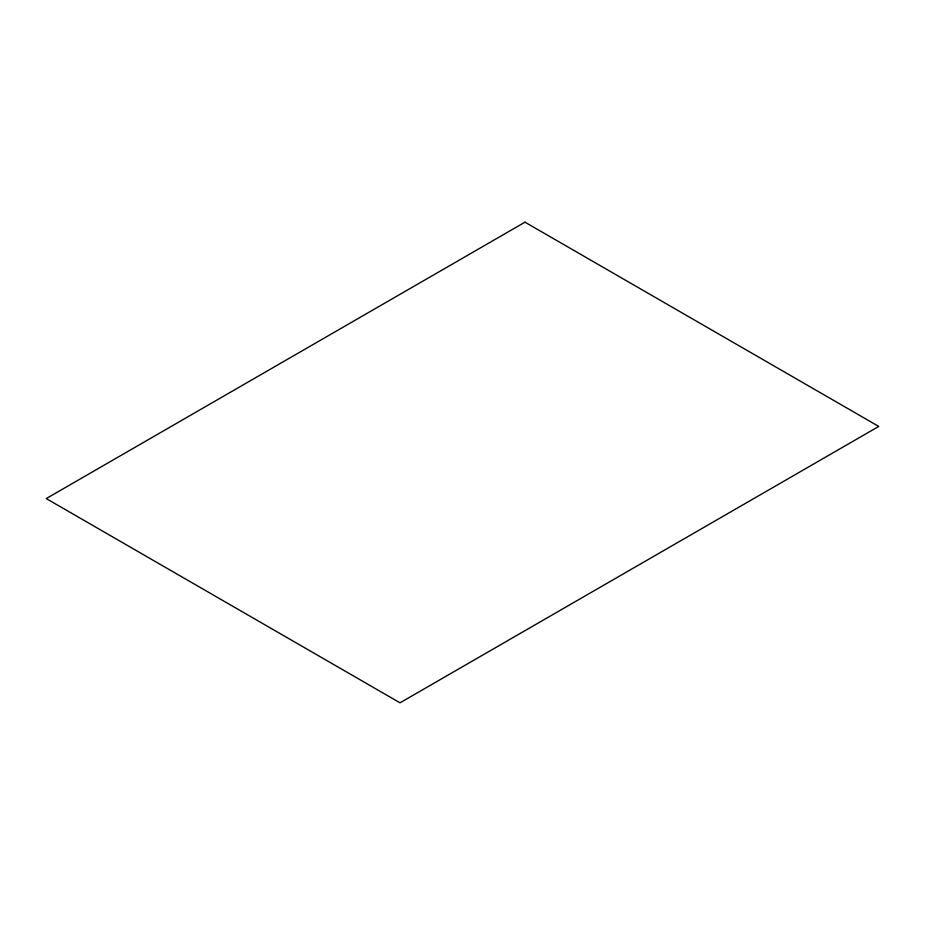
<?xml version="1.0" encoding="UTF-8"?>
<svg xmlns="http://www.w3.org/2000/svg" width="925" height="925" viewBox="0 0 925 925"><rect width="100%" height="100%" fill="white"/><g stroke="black" fill="none" stroke-linecap="round" stroke-linejoin="round"><path stroke-width="1.39" d="M524.984 222.185L46.25 498.575L400.016 702.815L878.75 426.425L524.984 222.185"/></g></svg>
